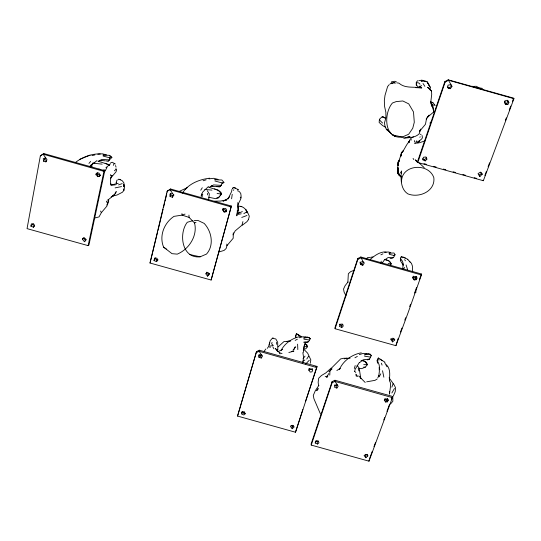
<?xml version="1.0" encoding="UTF-8"?>
<svg xmlns="http://www.w3.org/2000/svg" width="541" height="541" viewBox="0 0 541 541"><rect width="100%" height="100%" fill="white"/><g stroke="black" fill="none" stroke-linecap="round" stroke-linejoin="round"><path stroke-width="0.81" d="M401.469 177.387C396.796 173.647 397.128 166.019 399.109 160.86L398.271 162.841L398.075 165.6L397.615 162.611L399.359 160.15M414.46 141.904L414.46 140.572M360.489 264.549L360.489 262.135L363.052 261.695L364.221 263.19L362.828 265.232L360.489 264.549L359.981 262.162L362.828 265.232M393.064 383.731L391.887 387.14M402.802 264.4L400.712 261.262L400.367 258.355L402.511 261.276L403.39 264.576M259.017 357.405L259.038 354.68L260.654 355.998L261.249 358.054L259.017 357.405L258.929 355.187L261.337 354.801L262.48 356.194L261.249 358.054M395.904 345.672L408.022 312.901L421.446 274.97L421.419 274.003L360.827 257.002L357.777 258.517L334.96 327.67L335.089 328.739L395.904 345.672L398.203 338.389M397.96 170.287L397.96 167.947M430.176 89.671L430.21 87.196L427.174 81.887L421.845 80.142L419.241 80.643M201.178 196.593L201.198 195.463M420.005 84.18L418.842 82.983L416.286 82.57L416.232 85.086L418.504 87.142M277.831 349.953L277.675 342.277L275.815 338.97L272.339 338.274L270.202 340.708L268.843 345.821M44.693 159.311L46.479 160.778L45.917 161.86L43.557 161.177L44.693 159.311L44.734 158.026M412.655 271.663L412.384 266.01L411.491 263.352L409.287 261.222M392.401 397.621L392.448 396.397L334.98 380.262L332.113 381.588L311.17 443.789L311.231 445.081L368.989 461.182L392.401 397.621L334.994 381.405L332.12 382.73L311.231 445.081M329.76 375.136L329.942 371.288L331.998 367.562L340.647 358.906L343.67 358.27L350.108 358.203M389.385 380.167C389.797 374.981 390.609 368.746 386.402 364.776M368.989 461.182L369.063 460.019M170.476 188.971L167.149 191.257L150.013 263.021L211.125 280.035L231.379 206.06L170.476 188.971L170.043 189.668L173.708 195.125L172.491 197.242L170.131 196.559L170.692 193.232M296.421 335.461L296.542 333.587L300.877 336.299M207.541 194.902L207.649 193.353M292.221 428.729L290.436 426.457L292.404 425.246L294.189 426.917L292.221 428.729L292.411 426.193L293.567 425.693M382.298 117.465L382.372 116.504L385.381 118.08M154.036 260.559L154.638 258.355L156.829 258.118L157.891 260.153L156.565 261.668L154.036 260.559L155.213 257.502M315.254 443.011L315.971 441.091L318.088 440.929L318.987 442.727L317.621 444.033L315.254 443.011L315.376 441.672M377.584 363.241L377.503 359.082L378.355 358.007L384.976 362.233M400.354 260.302L400.597 257.584L401.408 256.515L407.853 259.301M237.546 416.076L256.529 351.582L259.342 350.223L316.999 366.419L316.769 367.569L295.494 432.232L237.546 416.076L256.529 351.582M304.434 344.847L303.291 350.21M385.442 118.31L382.372 116.504L379.43 119.297L379.133 122.428L382.636 125.586L385.787 127.399M416.698 276.897L416.908 278.27L416.097 279.724L414.19 279.947L413.033 277.661L413.25 276.126M116.87 180.167L116.329 183.433M156.565 261.668L156.768 259.917L155.118 258.672M401.517 181.857C401.314 164.261 428.729 162.401 433.855 177.752C435.363 191.311 419.065 198.405 407.833 193.861C400.381 189.019 400.786 178.773 401.402 170.949L401.422 173.086M402.599 269.54L402.971 266.321L402.572 263.481L403.458 265.415M123.767 186.801L124.024 184.718L123.652 186.118M237.479 210.28L236.816 215.798L238.304 207.69L237.722 202.679M419.356 87.764L419.559 86.114M219.064 251.93L224.048 250.442L226.111 248.535L226.943 245.682L233.198 238.25L233.286 232.813M378.7 376.61L379.342 371.579L379.187 367.305M304.556 344.502L303.278 352.414M231.609 198.797L232.224 194.314M110.378 175.73L110.547 174.621M347.836 282.585L348.35 273.712L350.669 271.643L354.308 270.209M302.737 362.943L303.589 357.398L302.865 352.651M310.257 363.275L310.818 359.88L307.653 353.165L304.245 349.723M114.983 193.326L116.295 191.582L114.658 194.604L108.518 199.555L106.935 206.08L101.383 212.627L99.037 216.88L95.196 217.935M259.342 350.223L259.159 351.298L261.337 354.801M113.312 165.377L114.097 163.713M40.359 155.815L27.05 228.633L88.122 245.634L88.94 244.972L104.778 170.672L43.902 153.597L40.359 155.815L43.902 153.597M208.549 200.265L209.347 193.901L207.217 190.655M241.232 197.215C240.725 200.623 237.783 203.166 237.688 206.77M105.793 160.934L108.092 161.184L109.309 159.933L109.708 157.816L111.899 157.465L109.769 155.362L102.939 155.01L106.489 154.841L102.229 153.793L97.786 154.185M96.197 174.107L96.352 173.316L98.949 173.059L99.984 174.871L99.382 176.407L97.563 176.664L96.149 174.283L97.123 172.992M104.778 170.672L103.967 171.369L88.122 245.634M96.014 174.912L96.352 173.316M112.988 195.896L114.259 195.166L112.643 196.052L116.984 195.037L122.428 192.238L123.882 190.425L124.511 187.416L123.449 184.86M30.884 226.118L31.371 223.886L33.522 223.636L34.671 225.692L33.441 227.234L30.884 226.118L32.609 224.407L34.293 225.665L33.441 227.234M295.494 432.232L302.832 409.564M225.996 211.802L226.321 210.429L223.277 209.211L222.824 209.692L224.136 212.045L225.996 211.802L226.686 210.293L225.725 208.495L223.081 208.738L222.662 210.314M157.607 232.028L150.013 263.021M157.999 230.405L160.346 220.647M160.738 219.017L163.084 209.259M163.477 207.636L164.653 202.753M165.046 201.13L166.804 193.806M167.196 192.183L167.588 190.554M231.954 189.377L231.622 191.568L227.917 199.122M248.427 219.747L249.3 216.204C247.426 211.727 244.945 206.554 239.467 206.141L238.162 207.034M222.824 209.692L223.081 208.738M354.632 371.41L355.187 369.212L359.352 362.49M230.081 206.452L231.379 206.06L211.125 280.035M242.923 221.6L241.935 225.232L235.166 230.899L233.022 234.855M210.523 186.32L219.639 186.794L221.384 185.387L222.067 182.939L223.94 182.385L221.898 180.004L214.689 179.754L218.124 179.409L213.722 178.3L208.982 178.861M308.573 356.248L306.761 359.041M354.314 368.543L355.187 365.574M417.672 143.067L419.708 140.308L418.409 141.776L421.939 138.692L422.386 137.529L422.054 135.439M380.573 263.481L381.263 261.168M309.229 369.104L308.958 369.949L310.135 372.059L311.92 371.87L312.624 370.544L311.765 368.935L309.229 369.104L308.776 370.497M415.569 142.513L416.813 140.768M305.455 401.571L316.999 366.419L315.633 366.514M335.089 328.739L357.851 259.396L357.777 258.517M91.301 164.437L90.847 165.823L91.929 166.797L91.828 164.552M97.806 172.586L97.333 174.006L97.563 176.664L100.389 175.223L97.333 174.006L96.149 174.283M207.568 276.167L209.563 274.091L207.629 272.245L205.627 273.645L207.568 276.167L208.211 274.273L209.401 273.699M108.788 200.806L107.7 203.991L106.766 204.998M413.108 277.492L413.358 276.735L416.063 276.525L416.908 278.27M417.821 162.503L445.162 82.07L448.557 80.251L513.95 98.699L483.356 180.721L417.821 162.503L417.456 161.813L444.837 81.63L448.219 79.818L513.659 98.151L513.95 98.699M388.147 400.536L387.329 398.947L384.779 399.109L384.475 399.934L385.598 402.017L387.397 401.841L388.147 400.536L388.073 399.258M416.793 142.986L417.246 141.668M505.057 100.91L504.658 101.985L505.835 104.602L507.918 104.305L508.865 102.607L508.006 100.606L505.057 100.91L504.401 102.682M412.817 278.257L413.358 276.735M400.496 332.032L401.929 328.056M404.796 320.11L405.655 317.723M409.672 306.598L410.531 304.211M414.541 293.08L416.55 287.514M419.417 279.569L421.419 274.003M384.279 400.475L384.779 399.109M369.638 458.45L372.242 451.383M373.973 446.67L375.413 442.741M383.785 419.965L384.651 417.605M386.964 411.322L389.561 404.255M391.292 399.542L392.448 396.397M484.878 175.46L486.352 171.511M488.11 166.784L489.578 162.834M505.436 120.237L506.315 117.87M509.257 109.985L510.724 106.043M512.483 101.309L513.368 98.942M294.094 349.452L295.028 346.964M398.352 162.645L401.706 152.677L400.861 156.308L401.341 152.63L403.343 150.743L401.476 153.069C404.715 149.478 406.041 144.711 409.388 141.248L408.428 142.804L409.584 140.917L408.861 142.499C409.415 140.045 410.917 137.542 413.486 136.859M304.691 342.189L306.963 342.5L308.566 341.716L310.324 338.727L308.965 337.341L303.67 338.091L305.969 336.962L302.804 336.773L299.301 337.8M233.523 190.446L233.854 189.648M201.55 194.794L202.686 192.082L208.441 186.517M107.93 200.427L108.153 199.893M390.061 258.361L391.67 258.551L393.537 257.536L395.065 254.723L393.943 252.978L388.938 253.242L390.873 252.525L387.951 251.937L384.61 252.694M393.273 396.147L395.221 391.691L395.572 387.796L394.078 384.807L389.074 377.834M269.141 344.326L269.776 342.906M367.522 359.961L369.55 359.089L371.356 355.545L370.003 353.976L364.242 354.95L366.555 353.543L363.167 353.388L359.319 354.646M377.774 377.895L378.801 375.657M100.017 160.244L99.821 160.677L101.749 160.724M391.88 392.989L394.49 388.438M240.285 197.932L241.137 196.248L240.745 193.482L239.325 191.507M45.917 161.86L47.013 159.71L43.131 154.199L103.967 171.369M222.878 209.516L223.494 208.312M90.34 166.824L91.226 165.14L96.954 160.603M379.2 376.773L380.769 373.824M328.745 373.56L326.642 377.429L327.819 376.556M104.981 171.159L106.996 167.527M403.518 269.093L404.533 267.396M318.02 388.485L316.695 390.676L318.318 388.81M232.616 188.674L233.408 187.409L238.547 189.681M200.745 190.195L202.287 187.761M312.495 368.664L311.785 369.753L308.911 368.624M382.081 263.325L384.725 259.389M507.086 100.186L507.999 101.39L505.835 104.602L504.861 103.615M450.734 84.646L447.941 85.174L447.853 87.96L450.376 88.697L451.972 86.31L448.219 79.818M318.92 385.32L315.315 390.724L313.286 395.424L313.936 398.778L320.482 414.054M416.935 143.095L417.679 141.999M416.191 276.809L414.19 279.947L413.108 278.054M219.646 196.072L218.476 197.769L215.622 198.689L208.711 197.222M416.496 82.144L417.382 80.859L418.281 80.798M387.62 398.507L385.598 402.017L384.34 399.163M295.724 346.801L292.891 350.25M248.454 219.578L246.973 221.661L242.361 225.191M337.063 384.854L334.642 385.233L334.663 387.417L336.881 388.059L338.179 386.233L334.994 381.405L334.98 380.262M182.445 193.123C188.167 183.812 199.237 179.436 209.685 178.192M267.308 348.336L268.782 346.274L273.3 345.503L271.643 343.86L272.055 342.379M82.388 239.183L84.288 237.756L86.29 239.616L84.43 241.726L82.388 239.183L83.3 237.918M214.561 188.87L218.192 190.331L220.951 192.271L221.499 194.172L218.476 197.769L216.813 197.884M295.839 334.561L296.542 333.587M426.166 119.094L429.182 115.105L426.545 118.54L425.463 124.281L419.593 131.294L420.655 129.076L419.241 133.742C415.326 137.854 409.084 137.509 403.843 138.232L403.113 137.448M84.43 241.726L85.701 240.015L84.132 239.122L83.882 237.898M114.11 194.49L113.238 195.653L111.142 196.924M264.211 351.183L265.881 348.959M303.061 358.717L305.023 356.14M221.019 185.002L219.639 186.794L216.873 186.489M347.998 281.976L345.09 285.702L343.542 289.016L344.096 292.106L346.037 295.839M232.684 188.309L233.408 187.409M390.311 265.097L391.265 263.94L390.345 262.142L388.276 260.613L385.253 259.396M390.528 403.985L392.847 401.233L392.8 396.675M389.209 84.653L387.606 86.553L385.009 95.378L384.326 100.64L384.617 106.584L385.868 112.352L385.943 117.742L384.475 122.875L384.989 126.249L386.301 129.204L391.637 133.864M417.916 142.763L419.552 140.836M359.15 368.306L361.571 368.678L365.283 367.177L367.386 364.708L366.433 362.409L362.727 360.347M88.954 163.402L90.645 161.428M99.382 176.407L100.389 175.223M305.753 363.931L309.263 360.259M420.039 86.939L421.412 85.404M410.93 140.214L411.464 139.632M246.649 211.91L243.829 213.675M109.647 164.552L105.921 167.696M426.863 159.203L425.923 156.951L423.475 157.242L422.555 159.703L425.219 160.914L426.863 159.203L426.409 157.242L425.895 158.736L423.907 159.609L422.785 158.696M108.092 161.184L111.899 157.465L109.35 155.781M341.844 327.481L343.305 326.02L342.372 324.039L340.133 324.255L339.363 326.385L341.844 327.481L341.067 325.391L339.484 324.167M429.858 123.152L431.447 121.59M479.887 176.454L482.335 174.107L480.415 172.079L478.034 173.668L479.887 176.454L479.069 174.973L481.132 173.992L482.335 174.107M89.941 166.209L90.888 165.309M366.21 258.929L367.637 257.59L370.247 257.354M431.508 91.037L427.654 87.284L431.508 91.037L431.704 94.486L430.798 101.87L432.205 106.773L431.008 103.541L432.536 105.157L433.72 111.953L427.579 117.16M394.761 339.904L392.935 338.105L390.791 339.444L392.583 341.898L394.761 339.904L394.139 338.855L392.266 339.68L390.764 338.815M117.749 179.991L118.689 179.145L122.205 180.687L123.869 182.844L124.241 186.395M331.227 368.042L325.756 372.959L321.401 375.542L318.69 378.233L318.149 382.318L318.527 385.26M229.695 196.809L227.234 199.007L223.075 201.083M390.02 84.051L391.468 82.753M367.846 455.948L366.101 454.298L364.086 455.481L365.804 457.727L367.846 455.948L367.4 454.325M91.835 164.41L94.831 162.435M238.628 213.147L239.338 212.559M328.84 371.62L332.059 368.955M222.709 183.392L223.94 182.385M114.401 170.78L116.004 169.475M278.115 346.896L283.93 341.601L290.7 341.094M359.589 362.578L363.2 359.785L369.55 359.089M370.423 259.173C374.852 255.46 380.1 251.653 386.152 251.849M185.455 189.167L186.665 188.248M226.321 210.429L224.136 212.045L223.277 209.211M75.916 162.077C82.82 156.998 91.625 153.617 100.274 153.928M220.43 194.936L221.499 194.172L218.456 190.283L208.677 187.24M384.854 259.802L388.005 257.584L393.537 257.536M102.912 170.53L104.285 169.624M393.868 255.514L395.065 254.723M419.802 137.177L420.296 136.853M302.879 361.327L304.914 359.988M336.867 370.511L340.174 368.401L339.417 369.476C343.177 360.752 352.035 354.497 361.273 352.813M393.584 82.78L395.593 83.057M269.749 347.538L270.459 347.092M377.165 379.004L375.028 380.337L366.703 381.818M172.491 197.242L172.356 195.964L173.986 194.949M447.414 86.898L448.584 87.967L451.972 86.31M354.93 357.784L357.351 356.384M272.339 338.274L273.117 337.834M391.921 83.679L394.01 82.543M361.652 263.582L363.958 262.297M279.251 351.156L282.361 349.432L281.205 350.203C285.202 342.757 293.114 337.523 301.432 336.333M167.149 191.257L170.043 189.668L230.906 206.851M209.293 187.294L213.614 184.921L221.384 185.387M260.654 355.998L262.074 355.227M295.156 340.397L297.374 339.234M334.838 384.989L335.9 385.861L337.347 385.104M109.471 164.39L110.533 163.842M435.153 105.488L432.888 102.621L432.009 103.054L430.737 102.459M357.851 259.396L360.908 257.881L421.446 274.97M98.056 161.346L102.046 159.399L109.309 159.933M256.339 352.658L259.159 351.298L316.769 367.569M122.171 183.615L118.499 184.907M380.871 254.825L382.96 253.83M179.071 191.487L187.179 187.7M242.348 211.592L237.878 213.485M156.768 259.917L157.911 259.41M402.294 137.042L408.678 134.229L412.749 128.264L414.284 122.266L413.507 111.973L408.753 103.886L402.835 100.971L396.181 101.6L392.435 103.013C383.657 112.954 383.61 139.483 402.294 137.042L392.239 134.892M194.53 222.96C197.85 235.693 188.924 249.32 177.265 254.135L172.011 253.675L163.612 247.149C158.932 235.957 164.133 222.906 173.972 216.366L182.087 215.115L189.086 217.408L194.53 222.96L195.991 222.324M241.739 217.448L246.953 215.48M192.495 220.809L187.281 222.27C178.489 233.435 181.742 258.882 200.156 256.813L206.534 254.054C214.324 245.262 211.727 231.46 204.173 223.399L197.823 220.376L194.016 220.687M366.812 454.568L365.635 455.055L365.804 457.727M90.063 155.159L79.608 159.372M341.067 325.391L342.872 324.668M244.728 412.127L243.619 412.553L242.084 411.417M110.58 162.882L112.19 162.286L115.361 164.011M315.991 440.705L316.999 441.463L318.135 441.043M424.881 140.93L418.538 143.013M185.063 214.074L182.087 215.115L181.945 213.594M391.454 83.253L393.882 82.401L394.206 82.929M223.142 201.076L226.693 199.954L220.356 201.076L214.513 201.191M203.098 180.762L206.141 179.828M291.822 351.677L293.919 351.041L288.847 352.522M344.265 358.893L346.592 358.189M391.427 81.84L394.896 81.285L396.316 81.745M325.195 376.698L327.454 376.083M286.838 341.54L289.022 340.986M201.333 195.267L202.821 194.888L201.712 194.023M92.017 155.639L94.898 154.915M118.229 183.304L111.236 184.981M115.105 187.883L121.542 186.571M404.614 137.867L410.078 136.751L407.758 136.981M238.324 214.358L241.198 213.803M45.748 158.182L43.266 158.648L43.557 161.177M172.471 193.604L169.955 194.063L170.131 196.559M430.913 103.696L432.536 105.157L434.538 105.028M370.964 257.239L372.952 256.948M420.898 87.033L415.671 87.642L421.784 87.919C414.21 86.384 405.195 88.825 398.96 83.152L396.736 82.834M305.144 337.314L307.613 337.023L310.324 338.727M366.676 353.76L368.306 353.584L371.356 355.545M470.758 86.432L472.367 86.262M303.602 342.203L308.566 341.716M115.416 184.846L112.095 185.157L110.52 183.906M107.963 199.595L108.518 199.555M472.996 86.432L476.236 86.283L478.934 87.737L477.385 87.514L482.166 88.345L482.606 89.59M420.215 134.324L421.141 134.31M304.617 348.857L305.766 348.871L307.511 346.734L306.848 344.8L304.739 343.454M363.755 364.627L367.386 364.708L364.641 361.185L361.03 360.509M422.095 81.082L421.155 81.049L425.889 81.204M304.211 346.619L307.511 346.734L305.11 343.697M363.653 367.089L365.283 367.177M98.672 169.205L99.984 169.333M204.748 189.438L211.957 190.107M92.565 163.139L102.188 164.139M211.288 185.847L212.884 186.03M101.667 160.44L104.968 160.839M388.093 263.548L391.265 263.94L388.823 260.708L384.38 259.531M364.566 356.208L370.457 357.08M303.927 339.166L309.249 339.978M217.097 193.421L221.499 194.172M189.593 254.5L200.156 256.813M240.454 206.419L241.766 206.716M119.25 179.328L120.731 179.659M389.243 254.331L394.382 255.589M103.135 156.072L109.708 157.816M214.973 181.012L222.067 182.939M423.941 163.632L426.376 164.308M433.672 166.351L436.1 167.034M443.397 169.076L445.831 169.752M453.128 171.795L455.556 172.478M462.853 174.52L465.287 175.203M474.2 177.698L476.635 178.374M241.34 412.668L245.371 413.797M234.436 187.713L235.666 188.058M414.352 143.169L415.928 143.622M277.276 351.062L275.41 348.465L279.379 352.725L282.037 353.543M403.065 257.097L405.365 257.901M98.205 161.259L108.301 164.41L109.194 165.519M430.48 101.613L432.888 102.621M385.449 399.015L386.876 399.576L387.397 401.841M413.141 277.093L415.393 277.993L416.097 279.724M105.164 163.247L109.553 165.343M504.692 102.662L507.918 104.305M448.584 87.967L450.376 88.697M290.957 425.375L292.411 426.193M208.211 274.273L206.662 273.388L206.473 272.177M392.949 134.763L395.586 136.569L394.348 135.588M163.612 247.149L166.669 249.266M380.019 359.116L382.304 360.759M400.367 176.15L398.467 174.723L397.757 171.842L398.122 173.918C396.715 171.984 397.628 169.786 398.129 167.757L398.277 172.288M379.43 119.297L380.195 120.738L382.588 123.057M390.636 132.646L386.301 129.204L388.424 131.023M170.611 194.51L172.356 195.964M297.685 334.473L299.159 335.772M354.72 371.457L355.816 372.431M417.267 161.617L415.312 159.872L417.26 162.124M398.758 174.75L401.206 176.968M419.187 163.003L424.205 167.602M358.669 375.921L365.209 382.487M423.907 159.609L425.219 160.914M407.691 259.362L410.064 262.047M355.856 374.122L357.77 376.577M444.837 81.63L445.162 82.07M507.999 101.39L508.865 102.607M429.649 86.398L427.174 81.887L430.21 87.196M357.067 365.202L359.251 368.34L360.766 378.605M201.651 195.267L202.476 196.478M404.634 259.653L405.405 260.789M423.028 83.497L424.861 86.344M429.5 88.798L430.365 90.185M413.067 158.385L413.824 159.615M384.712 362.707L386.991 366.778M272.786 346.822L273.942 348.83M363.052 261.695L360.827 257.002M279.379 352.725L280.022 353.909M237.195 210.787L238.263 213.255M401.408 256.515L402.112 257.854M100.552 211.031L101.383 212.627M360.15 376.813L360.881 378.227M398.629 172.992L399.684 175.088M106.401 201.137L107.409 203.247M389.378 380.58L390.345 382.615L390.541 386.024L389.534 394.105L389.351 391.67M483.12 180.194L483.356 180.721M377.246 361.983L377.205 360.13L379.14 364.844L379.775 369.746M335.9 385.861L336.881 388.059M237.742 207.359L238.824 211.423M381.398 363.2L382.068 365.114M277.181 349.418L277.952 351.623M115.504 165.519L116.051 167.115M238.27 191.649L237.648 189.451M295.406 335.454L296.083 337.523L295.406 335.454L295.677 337.199M406.088 264.941L407.589 269.695M358.203 368.468L358.947 370.916M401.375 173.445L400.942 172.004L401.266 173.201M115.957 168.589L116.498 170.415L116.004 171.849L110.628 178.172L111.933 175.25L110.763 178.287L110.418 181.343L111.054 185.394M355.958 374.906L356.35 376.455M377.205 360.13L377.767 362.382M378.355 358.007L378.916 360.313M316.999 441.463L317.621 444.033M116.126 182.222L116.552 184.177M432.536 105.157L433.72 111.953M400.367 258.355L400.84 260.681M382.534 370.747L383.853 377.192M450.863 84.809L451.153 86.432M416.286 82.57L416.759 85.498M392.266 339.68L392.583 341.898M276.471 342.304L276.728 344.353M123.693 188.937L123.882 190.425M226.814 244.086L226.943 245.682M481.003 172.336L481.132 173.992M188.937 215.088L189.086 217.408M415.758 290.429L415.867 292.586M297.611 344.157L297.827 349.594M332.113 381.588L332.12 382.73M242.131 412.005L241.482 413.96L243.869 414.988L245.188 413.662L244.234 411.829L242.131 412.005M246.554 210.584L245.905 209.746L247.237 212.816L246.554 210.584"/></g></svg>
